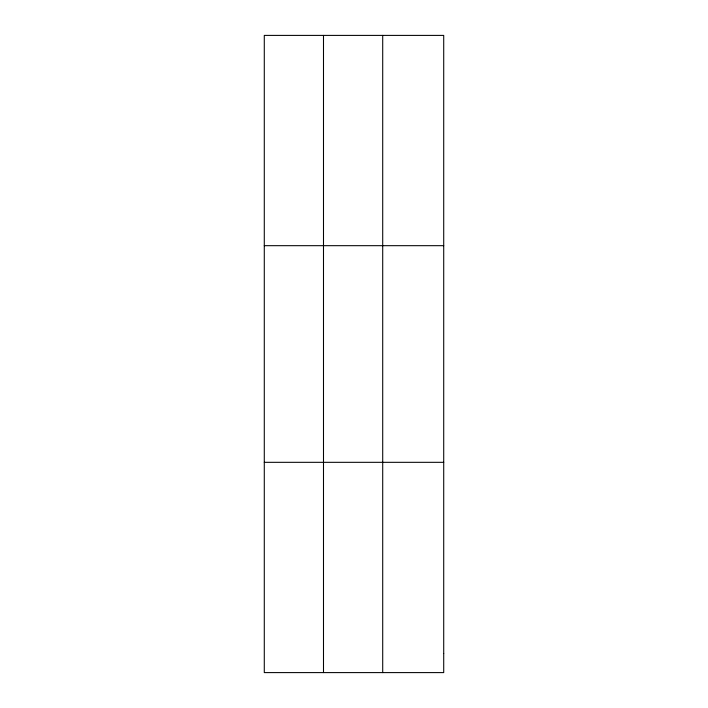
<?xml version="1.0" encoding="UTF-8"?>
<svg xmlns="http://www.w3.org/2000/svg" width="708" height="708" viewBox="0 0 708 708"><rect width="100%" height="100%" fill="white"/><g stroke="black" fill="none" stroke-linecap="round" stroke-linejoin="round"><path stroke-width="1.06" d="M323.494 35.4L323.494 672.6M382.709 35.4L382.709 672.6M264.288 245.676L443.712 245.676M264.288 462.324L443.712 462.324M443.712 653.484L443.712 672.6L264.288 672.6L264.288 35.4L443.712 35.4L443.712 653.484"/></g></svg>
